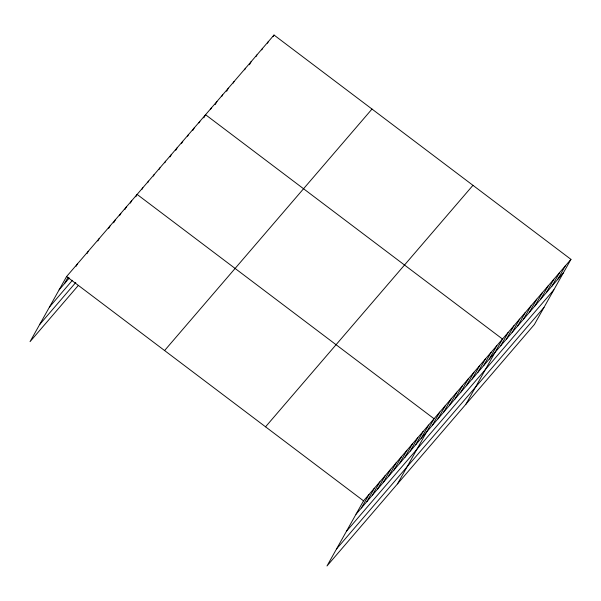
<?xml version="1.0" encoding="UTF-8"?>
<svg xmlns="http://www.w3.org/2000/svg" width="601" height="601" viewBox="0 0 601 601"><rect width="100%" height="100%" fill="white"/><g stroke="black" fill="none" stroke-linecap="round" stroke-linejoin="round"><path stroke-width="0.9" d="M570.95 259.354L363.537 500.843L326.989 565.969L534.402 324.48L570.95 259.354L274.011 35.031L66.598 276.52L30.05 341.646L78.273 285.505M64.51 283.589L68.041 277.294M76.117 266.251L77.446 263.892M86.972 253.622L88.294 251.263M97.82 240.986L99.142 238.627M108.668 228.357L109.991 225.999M113.649 222.828L115.415 219.681M119.516 215.729L120.846 213.363M124.94 209.411L126.27 207.044M130.364 203.093L131.694 200.734M135.788 196.775L137.118 194.416L434.057 418.739L397.509 483.865M141.934 189.353L142.82 187.775M147.643 182.712L148.522 181.134M153.345 176.07L154.232 174.493M159.047 169.422L159.934 167.852M164.749 162.781L165.636 161.211M170.015 156.929L171.338 154.57M175.717 150.288L177.047 147.929M181.419 143.647L182.749 141.288M187.565 136.217L188.451 134.647M192.831 130.364L194.153 128.005M198.976 122.935L199.863 121.364M203.799 117.871L205.565 114.723L502.504 339.047L465.955 404.173M210.38 109.652L211.267 108.082M215.203 104.589L216.969 101.441M221.792 96.37L222.678 94.8M226.615 91.307L228.38 88.159M233.196 83.088L234.082 81.518M244.607 69.806L245.493 68.236M249.43 64.743L251.195 61.595M256.011 56.524L256.897 54.954M261.72 49.883L262.599 48.313M267.422 43.242L268.309 41.672M273.124 36.601L274.011 35.031M361.449 507.913L368.961 494.533M366.873 501.602L374.385 488.215M372.297 495.284L379.809 481.897M377.721 488.966L385.233 475.579M383.153 482.648L390.658 469.268M388.577 476.338L396.082 462.95M394.001 470.02L401.513 456.632M399.425 463.702L406.937 450.322M404.849 457.391L412.361 444.004M410.273 451.073L417.785 437.686M415.697 444.755L423.209 431.368M421.121 438.437L428.633 425.057M432.247 425.485L439.759 412.098M437.956 418.844L445.469 405.457M443.658 412.203L451.171 398.816M449.36 405.562L456.873 392.175M455.062 398.921L462.575 385.534M460.772 392.28L468.284 378.893M466.474 385.639L473.986 372.252M472.176 378.998L479.688 365.611M477.878 372.35L485.39 358.97M483.587 365.709L491.1 352.329M489.289 359.067L496.802 345.688M500.693 345.785L508.206 332.406M506.403 339.144L513.915 325.765M512.105 332.503L519.617 319.123M517.807 325.862L525.319 312.482M523.509 319.221L531.021 305.841M529.218 312.58L536.731 299.2M534.92 305.939L542.433 292.559M540.622 299.298L548.135 285.918M546.324 292.657L553.837 279.277M552.034 286.016L559.546 272.636M557.736 279.375L565.248 265.995M59.086 289.907L69.333 277.978M49.5 306.983L72.405 280.314M39.628 324.578L75.794 282.47M164.584 350.548L371.996 109.059M265.544 426.823L472.957 185.326M356.025 514.231L563.438 272.734M346.446 531.307L553.859 289.81M336.575 548.901L543.988 307.404M66.598 276.52L363.537 500.843"/></g></svg>
